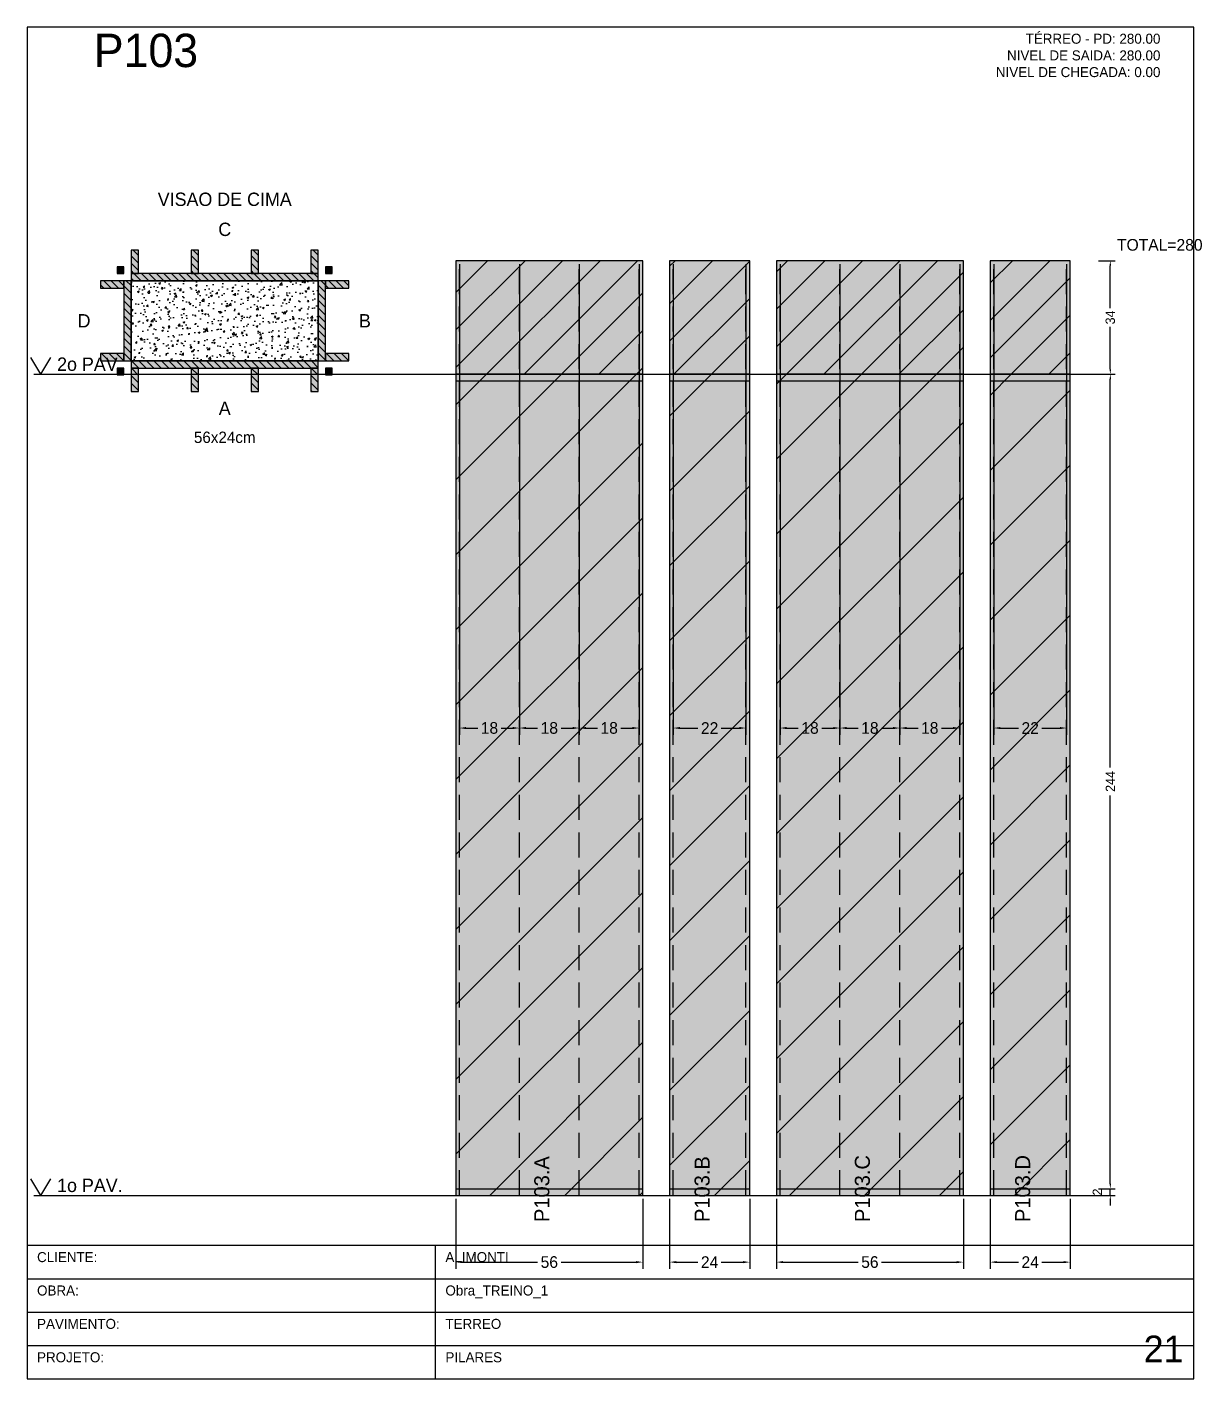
# Model space of a CAD drawing. Header units: metres. Extents: x 0 to 2089, y 0 to 2105.
# Drawn here: x 0 to 351.8, y 1700 to 2105 of the extents above; entities that cross this region are included whole.
import ezdxf
from ezdxf.enums import TextEntityAlignment as Align

# ---------------------------------------------------------------- set-up
doc = ezdxf.new("R2010")
doc.units = ezdxf.units.M
doc.linetypes.add('HIDDEN', pattern=[0.375, 0.25, -0.125])
for name, color, linetype in [('BORDA_CELULA', 9, 'Continuous'), ('CARIMBO', 9, 'Continuous'), ('CHAPA', 1, 'Continuous'), ('CONCRETO', 4, 'Continuous'), ('COTA', 241, 'Continuous'), ('Hachura', 251, 'Continuous'), ('LABEL_ID', 3, 'Continuous'), ('Nivel', 4, 'Continuous'), ('NOMENCLATURA', 1, 'Continuous'), ('Paineis', 200, 'Continuous'), ('SARR_2.2x7', 40, 'Continuous'), ('Texto Secao', 2, 'Continuous'), ('TEXTO_GERAL', 2, 'Continuous')]:
    doc.layers.add(name, color=color, linetype=linetype)
doc.dimstyles.new('FACE_DIM', dxfattribs={"dimtxt": 3.5, "dimasz": 2, "dimexe": 2, "dimexo": 1, "dimgap": 1, "dimtad": 1, "dimdec": 0, "dimrnd": 1, "dimcen": 2.5, "dimclrd": 241, "dimclre": 241, "dimclrt": 241, "dimazin": 3, "dimtfac": 1, "dimtmove": 0, "dimatfit": 3})

# ---------------------------------------------------------------- blocks, each defined once
blk = doc.blocks.new('_CLOSEDFILLED')
at = {"color": 0, "linetype": 'BYBLOCK'}
blk.add_solid([(-1, 0.16), (0, 0), (-1, -0.16)], dxfattribs=at)
blk = doc.blocks.new('*D289')
at = {"color": 241}
for p, q in [((128.4, 1754), (128.4, 1733)), ((184.4, 1754), (184.4, 1733)), ((130.4, 1735), (152.9, 1735)), ((159.9, 1735), (182.4, 1735))]:
    blk.add_line(p, q, dxfattribs=at)
at = {"layer": 'Defpoints'}
for p in [(128.4, 1755), (184.4, 1755), (128.4, 1735)]:
    blk.add_point(p, dxfattribs=at)
at = {"color": 241, "xscale": 2, "yscale": 2, "rotation": 180}
blk.add_blockref('_CLOSEDFILLED', (128.4, 1735), dxfattribs=at)
at = {"color": 241, "xscale": 2, "yscale": 2}
blk.add_blockref('_CLOSEDFILLED', (184.4, 1735), dxfattribs=at)
at = {"color": 241, "insert": (156.4, 1735), "char_height": 3.5, "attachment_point": 5}
blk.add_mtext('56', dxfattribs=at)
blk = doc.blocks.new('*D290')
at = {"color": 241}
for p, q in [((129.5, 2034), (129.5, 1893)), ((147.43, 2034), (147.43, 1893)), ((131.5, 1895), (134.97, 1895)), ((141.97, 1895), (145.43, 1895))]:
    blk.add_line(p, q, dxfattribs=at)
at = {"layer": 'Defpoints'}
for p in [(129.5, 2035), (147.43, 2035), (129.5, 1895)]:
    blk.add_point(p, dxfattribs=at)
at = {"color": 241, "xscale": 2, "yscale": 2, "rotation": 180}
blk.add_blockref('_CLOSEDFILLED', (129.5, 1895), dxfattribs=at)
at = {"color": 241, "xscale": 2, "yscale": 2}
blk.add_blockref('_CLOSEDFILLED', (147.43, 1895), dxfattribs=at)
at = {"color": 241, "insert": (138.47, 1895), "char_height": 3.5, "attachment_point": 5}
blk.add_mtext('18', dxfattribs=at)
blk = doc.blocks.new('*D291')
at = {"color": 241}
for p, q in [((147.43, 2034), (147.43, 1893)), ((165.37, 2034), (165.37, 1893)), ((149.43, 1895), (152.9, 1895)), ((159.9, 1895), (163.37, 1895))]:
    blk.add_line(p, q, dxfattribs=at)
at = {"layer": 'Defpoints'}
for p in [(147.43, 2035), (165.37, 2035), (147.43, 1895)]:
    blk.add_point(p, dxfattribs=at)
at = {"color": 241, "xscale": 2, "yscale": 2, "rotation": 180}
blk.add_blockref('_CLOSEDFILLED', (147.43, 1895), dxfattribs=at)
at = {"color": 241, "xscale": 2, "yscale": 2}
blk.add_blockref('_CLOSEDFILLED', (165.37, 1895), dxfattribs=at)
at = {"color": 241, "insert": (156.4, 1895), "char_height": 3.5, "attachment_point": 5}
blk.add_mtext('18', dxfattribs=at)
blk = doc.blocks.new('*D292')
at = {"color": 241}
for p, q in [((165.37, 2034), (165.37, 1893)), ((183.3, 2034), (183.3, 1893)), ((167.37, 1895), (170.83, 1895)), ((177.83, 1895), (181.3, 1895))]:
    blk.add_line(p, q, dxfattribs=at)
at = {"layer": 'Defpoints'}
for p in [(165.37, 2035), (183.3, 2035), (165.37, 1895)]:
    blk.add_point(p, dxfattribs=at)
at = {"color": 241, "xscale": 2, "yscale": 2, "rotation": 180}
blk.add_blockref('_CLOSEDFILLED', (165.37, 1895), dxfattribs=at)
at = {"color": 241, "xscale": 2, "yscale": 2}
blk.add_blockref('_CLOSEDFILLED', (183.3, 1895), dxfattribs=at)
at = {"color": 241, "insert": (174.33, 1895), "char_height": 3.5, "attachment_point": 5}
blk.add_mtext('18', dxfattribs=at)
blk = doc.blocks.new('*D293')
at = {"color": 241}
for p, q in [((192.4, 1754), (192.4, 1733)), ((216.4, 1754), (216.4, 1733)), ((194.4, 1735), (200.9, 1735)), ((207.9, 1735), (214.4, 1735))]:
    blk.add_line(p, q, dxfattribs=at)
at = {"layer": 'Defpoints'}
for p in [(192.4, 1755), (216.4, 1755), (192.4, 1735)]:
    blk.add_point(p, dxfattribs=at)
at = {"color": 241, "xscale": 2, "yscale": 2, "rotation": 180}
blk.add_blockref('_CLOSEDFILLED', (192.4, 1735), dxfattribs=at)
at = {"color": 241, "xscale": 2, "yscale": 2}
blk.add_blockref('_CLOSEDFILLED', (216.4, 1735), dxfattribs=at)
at = {"color": 241, "insert": (204.4, 1735), "char_height": 3.5, "attachment_point": 5}
blk.add_mtext('24', dxfattribs=at)
blk = doc.blocks.new('*D294')
at = {"color": 241}
for p, q in [((193.5, 2034), (193.5, 1893)), ((215.3, 2034), (215.3, 1893)), ((195.5, 1895), (200.9, 1895)), ((207.9, 1895), (213.3, 1895))]:
    blk.add_line(p, q, dxfattribs=at)
at = {"layer": 'Defpoints'}
for p in [(193.5, 2035), (215.3, 2035), (193.5, 1895)]:
    blk.add_point(p, dxfattribs=at)
at = {"color": 241, "xscale": 2, "yscale": 2, "rotation": 180}
blk.add_blockref('_CLOSEDFILLED', (193.5, 1895), dxfattribs=at)
at = {"color": 241, "xscale": 2, "yscale": 2}
blk.add_blockref('_CLOSEDFILLED', (215.3, 1895), dxfattribs=at)
at = {"color": 241, "insert": (204.4, 1895), "char_height": 3.5, "attachment_point": 5}
blk.add_mtext('22', dxfattribs=at)
blk = doc.blocks.new('*D295')
at = {"color": 241}
for p, q in [((224.4, 1754), (224.4, 1733)), ((280.4, 1754), (280.4, 1733)), ((226.4, 1735), (248.9, 1735)), ((255.9, 1735), (278.4, 1735))]:
    blk.add_line(p, q, dxfattribs=at)
at = {"layer": 'Defpoints'}
for p in [(224.4, 1755), (280.4, 1755), (224.4, 1735)]:
    blk.add_point(p, dxfattribs=at)
at = {"color": 241, "xscale": 2, "yscale": 2, "rotation": 180}
blk.add_blockref('_CLOSEDFILLED', (224.4, 1735), dxfattribs=at)
at = {"color": 241, "xscale": 2, "yscale": 2}
blk.add_blockref('_CLOSEDFILLED', (280.4, 1735), dxfattribs=at)
at = {"color": 241, "insert": (252.4, 1735), "char_height": 3.5, "attachment_point": 5}
blk.add_mtext('56', dxfattribs=at)
blk = doc.blocks.new('*D296')
at = {"color": 241}
for p, q in [((225.5, 2034), (225.5, 1893)), ((243.43, 2034), (243.43, 1893)), ((227.5, 1895), (230.97, 1895)), ((237.97, 1895), (241.43, 1895))]:
    blk.add_line(p, q, dxfattribs=at)
at = {"layer": 'Defpoints'}
for p in [(225.5, 2035), (243.43, 2035), (225.5, 1895)]:
    blk.add_point(p, dxfattribs=at)
at = {"color": 241, "xscale": 2, "yscale": 2, "rotation": 180}
blk.add_blockref('_CLOSEDFILLED', (225.5, 1895), dxfattribs=at)
at = {"color": 241, "xscale": 2, "yscale": 2}
blk.add_blockref('_CLOSEDFILLED', (243.43, 1895), dxfattribs=at)
at = {"color": 241, "insert": (234.47, 1895), "char_height": 3.5, "attachment_point": 5}
blk.add_mtext('18', dxfattribs=at)
blk = doc.blocks.new('*D297')
at = {"color": 241}
for p, q in [((243.43, 2034), (243.43, 1893)), ((261.37, 2034), (261.37, 1893)), ((245.43, 1895), (248.9, 1895)), ((255.9, 1895), (259.37, 1895))]:
    blk.add_line(p, q, dxfattribs=at)
at = {"layer": 'Defpoints'}
for p in [(243.43, 2035), (261.37, 2035), (243.43, 1895)]:
    blk.add_point(p, dxfattribs=at)
at = {"color": 241, "xscale": 2, "yscale": 2, "rotation": 180}
blk.add_blockref('_CLOSEDFILLED', (243.43, 1895), dxfattribs=at)
at = {"color": 241, "xscale": 2, "yscale": 2}
blk.add_blockref('_CLOSEDFILLED', (261.37, 1895), dxfattribs=at)
at = {"color": 241, "insert": (252.4, 1895), "char_height": 3.5, "attachment_point": 5}
blk.add_mtext('18', dxfattribs=at)
blk = doc.blocks.new('*D298')
at = {"color": 241}
for p, q in [((261.37, 2034), (261.37, 1893)), ((279.3, 2034), (279.3, 1893)), ((263.37, 1895), (266.83, 1895)), ((273.83, 1895), (277.3, 1895))]:
    blk.add_line(p, q, dxfattribs=at)
at = {"layer": 'Defpoints'}
for p in [(261.37, 2035), (279.3, 2035), (261.37, 1895)]:
    blk.add_point(p, dxfattribs=at)
at = {"color": 241, "xscale": 2, "yscale": 2, "rotation": 180}
blk.add_blockref('_CLOSEDFILLED', (261.37, 1895), dxfattribs=at)
at = {"color": 241, "xscale": 2, "yscale": 2}
blk.add_blockref('_CLOSEDFILLED', (279.3, 1895), dxfattribs=at)
at = {"color": 241, "insert": (270.33, 1895), "char_height": 3.5, "attachment_point": 5}
blk.add_mtext('18', dxfattribs=at)
blk = doc.blocks.new('*D299')
at = {"color": 241}
for p, q in [((288.4, 1754), (288.4, 1733)), ((312.4, 1754), (312.4, 1733)), ((290.4, 1735), (296.9, 1735)), ((303.9, 1735), (310.4, 1735))]:
    blk.add_line(p, q, dxfattribs=at)
at = {"layer": 'Defpoints'}
for p in [(288.4, 1755), (312.4, 1755), (288.4, 1735)]:
    blk.add_point(p, dxfattribs=at)
at = {"color": 241, "xscale": 2, "yscale": 2, "rotation": 180}
blk.add_blockref('_CLOSEDFILLED', (288.4, 1735), dxfattribs=at)
at = {"color": 241, "xscale": 2, "yscale": 2}
blk.add_blockref('_CLOSEDFILLED', (312.4, 1735), dxfattribs=at)
at = {"color": 241, "insert": (300.4, 1735), "char_height": 3.5, "attachment_point": 5}
blk.add_mtext('24', dxfattribs=at)
blk = doc.blocks.new('*D300')
at = {"color": 241}
for p, q in [((289.5, 2034), (289.5, 1893)), ((311.3, 2034), (311.3, 1893)), ((291.5, 1895), (296.9, 1895)), ((303.9, 1895), (309.3, 1895))]:
    blk.add_line(p, q, dxfattribs=at)
at = {"layer": 'Defpoints'}
for p in [(289.5, 2035), (311.3, 2035), (289.5, 1895)]:
    blk.add_point(p, dxfattribs=at)
at = {"color": 241, "xscale": 2, "yscale": 2, "rotation": 180}
blk.add_blockref('_CLOSEDFILLED', (289.5, 1895), dxfattribs=at)
at = {"color": 241, "xscale": 2, "yscale": 2}
blk.add_blockref('_CLOSEDFILLED', (311.3, 1895), dxfattribs=at)
at = {"color": 241, "insert": (300.4, 1895), "char_height": 3.5, "attachment_point": 5}
blk.add_mtext('22', dxfattribs=at)
blk = doc.blocks.new('*D302')
at = {"color": 241}
for p, q in [((320.9, 2001), (325.9, 2001)), ((324.4, 1883.2), (324.4, 1999.5)), ((324.4, 1758.5), (324.4, 1874.8)), ((320.9, 1757), (325.9, 1757))]:
    blk.add_line(p, q, dxfattribs=at)
at = {"layer": 'Defpoints'}
for p in [(320.4, 2001), (320.4, 1757), (324.4, 1757)]:
    blk.add_point(p, dxfattribs=at)
at = {"color": 241, "xscale": 1.5, "yscale": 1.5}
for p, rotation in [((324.4, 2001), 90), ((324.4, 1757), 270)]:
    blk.add_blockref('_CLOSEDFILLED', p, dxfattribs=dict(at, rotation=rotation))
at = {"color": 241, "insert": (324.4, 1879), "char_height": 2.8, "attachment_point": 5, "rotation": 90}
blk.add_mtext('244', dxfattribs=at)
blk = doc.blocks.new('*D303')
at = {"color": 241}
for p, q in [((320.9, 2035), (325.9, 2035)), ((324.4, 2020.8), (324.4, 2033.5)), ((324.4, 2002.5), (324.4, 2015.2)), ((320.9, 2001), (325.9, 2001))]:
    blk.add_line(p, q, dxfattribs=at)
at = {"layer": 'Defpoints'}
for p in [(320.4, 2035), (320.4, 2001), (324.4, 2001)]:
    blk.add_point(p, dxfattribs=at)
at = {"color": 241, "xscale": 1.5, "yscale": 1.5}
for p, rotation in [((324.4, 2035), 90), ((324.4, 2001), 270)]:
    blk.add_blockref('_CLOSEDFILLED', p, dxfattribs=dict(at, rotation=rotation))
at = {"color": 241, "insert": (324.4, 2018), "char_height": 2.8, "attachment_point": 5, "rotation": 90}
blk.add_mtext('34', dxfattribs=at)

msp = doc.modelspace()

# ---------------------------------------------------------------- hatches: boundary and pattern name
at = {"layer": 'CHAPA'}
for points in [[(27, 2031.2), (29, 2031.2), (29, 2033.2), (27, 2033.2)], [(89.4, 2031.2), (91.4, 2031.2), (91.4, 2033.2), (89.4, 2033.2)], [(27, 2000.8), (29, 2000.8), (29, 2002.8), (27, 2002.8)], [(89.4, 2000.8), (91.4, 2000.8), (91.4, 2002.8), (89.4, 2002.8)]]:
    msp.add_hatch(color=1, dxfattribs=at).paths.add_polyline_path(points)
at = {"layer": 'COTA'}
h = msp.add_hatch(dxfattribs=at)
h.set_pattern_fill('AR-CONC', color=256, scale=0.03)
h.paths.add_polyline_path([(31.2, 2005), (87.2, 2005), (87.2, 2029), (31.2, 2029)])
at = {"layer": 'Hachura'}
for points in [[(128.4, 2001), (184.4, 2001), (184.4, 2035), (128.4, 2035)], [(192.4, 2001), (216.4, 2001), (216.4, 2035), (192.4, 2035)], [(224.4, 2001), (280.4, 2001), (280.4, 2035), (224.4, 2035)], [(288.4, 2001), (312.4, 2001), (312.4, 2035), (288.4, 2035)], [(128.4, 1755), (184.4, 1755), (184.4, 2001), (128.4, 2001)], [(192.4, 1755), (216.4, 1755), (216.4, 2001), (192.4, 2001)], [(224.4, 1755), (280.4, 1755), (280.4, 2001), (224.4, 2001)], [(288.4, 1755), (312.4, 1755), (312.4, 2001), (288.4, 2001)]]:
    msp.add_hatch(color=256, dxfattribs=at).paths.add_polyline_path(points)
h = msp.add_hatch(dxfattribs=at)
h.set_pattern_fill('ANSI31', color=256, scale=2.5)
h.paths.add_polyline_path([(128.4, 2001), (184.4, 2001), (184.4, 2035), (128.4, 2035)])
h = msp.add_hatch(dxfattribs=at)
h.set_pattern_fill('ANSI31', color=256, scale=2.5)
h.paths.add_polyline_path([(192.4, 2001), (216.4, 2001), (216.4, 2035), (192.4, 2035)])
h = msp.add_hatch(dxfattribs=at)
h.set_pattern_fill('ANSI31', color=256, scale=2.5)
h.paths.add_polyline_path([(224.4, 2001), (280.4, 2001), (280.4, 2035), (224.4, 2035)])
h = msp.add_hatch(dxfattribs=at)
h.set_pattern_fill('ANSI31', color=256, scale=2.5)
h.paths.add_polyline_path([(288.4, 2001), (312.4, 2001), (312.4, 2035), (288.4, 2035)])
h = msp.add_hatch(dxfattribs=at)
h.set_pattern_fill('ANSI31', color=256, scale=5)
h.paths.add_polyline_path([(128.4, 1755), (184.4, 1755), (184.4, 2001), (128.4, 2001)])
h = msp.add_hatch(dxfattribs=at)
h.set_pattern_fill('ANSI31', color=256, scale=5)
h.paths.add_polyline_path([(192.4, 1755), (216.4, 1755), (216.4, 2001), (192.4, 2001)])
h = msp.add_hatch(dxfattribs=at)
h.set_pattern_fill('ANSI31', color=256, scale=5)
h.paths.add_polyline_path([(224.4, 1755), (280.4, 1755), (280.4, 2001), (224.4, 2001)])
h = msp.add_hatch(dxfattribs=at)
h.set_pattern_fill('ANSI31', color=256, scale=5)
h.paths.add_polyline_path([(288.4, 1755), (312.4, 1755), (312.4, 2001), (288.4, 2001)])
at = {"layer": 'Paineis'}
for points in [[(31.2, 2029), (87.2, 2029), (87.2, 2031.2), (31.2, 2031.2)], [(29, 2005), (31.2, 2005), (31.2, 2029), (29, 2029)], [(87.2, 2005), (89.4, 2005), (89.4, 2029), (87.2, 2029)], [(31.2, 2002.8), (87.2, 2002.8), (87.2, 2005), (31.2, 2005)]]:
    msp.add_hatch(color=256, dxfattribs=at).paths.add_polyline_path(points)
h = msp.add_hatch(dxfattribs=at)
h.set_pattern_fill('ANSI31', color=256, scale=0.5, angle=270)
h.paths.add_polyline_path([(31.2, 2029), (87.2, 2029), (87.2, 2031.2), (31.2, 2031.2)])
h = msp.add_hatch(dxfattribs=at)
h.set_pattern_fill('ANSI31', color=256, scale=0.5, angle=270)
h.paths.add_polyline_path([(29, 2005), (31.2, 2005), (31.2, 2029), (29, 2029)])
h = msp.add_hatch(dxfattribs=at)
h.set_pattern_fill('ANSI31', color=256, scale=0.5, angle=270)
h.paths.add_polyline_path([(87.2, 2005), (89.4, 2005), (89.4, 2029), (87.2, 2029)])
h = msp.add_hatch(dxfattribs=at)
h.set_pattern_fill('ANSI31', color=256, scale=0.5, angle=270)
h.paths.add_polyline_path([(31.2, 2002.8), (87.2, 2002.8), (87.2, 2005), (31.2, 2005)])
at = {"layer": 'SARR_2.2x7'}
for points in [[(31.2, 2031.2), (33.4, 2031.2), (33.4, 2038.2), (31.2, 2038.2)], [(49.13, 2031.2), (51.33, 2031.2), (51.33, 2038.2), (49.13, 2038.2)], [(67.07, 2031.2), (69.27, 2031.2), (69.27, 2038.2), (67.07, 2038.2)], [(85, 2031.2), (87.2, 2031.2), (87.2, 2038.2), (85, 2038.2)], [(22, 2026.8), (29, 2026.8), (29, 2029), (22, 2029)], [(89.4, 2026.8), (96.4, 2026.8), (96.4, 2029), (89.4, 2029)], [(22, 2005), (29, 2005), (29, 2007.2), (22, 2007.2)], [(89.4, 2005), (96.4, 2005), (96.4, 2007.2), (89.4, 2007.2)], [(31.2, 1995.8), (33.4, 1995.8), (33.4, 2002.8), (31.2, 2002.8)], [(49.13, 1995.8), (51.33, 1995.8), (51.33, 2002.8), (49.13, 2002.8)], [(67.07, 1995.8), (69.27, 1995.8), (69.27, 2002.8), (67.07, 2002.8)], [(85, 1995.8), (87.2, 1995.8), (87.2, 2002.8), (85, 2002.8)]]:
    msp.add_hatch(color=256, dxfattribs=at).paths.add_polyline_path(points)
h = msp.add_hatch(dxfattribs=at)
h.set_pattern_fill('ANSI31', color=256, scale=0.5, angle=270)
h.paths.add_polyline_path([(31.2, 2031.2), (33.4, 2031.2), (33.4, 2038.2), (31.2, 2038.2)])
h = msp.add_hatch(dxfattribs=at)
h.set_pattern_fill('ANSI31', color=256, scale=0.5, angle=270)
h.paths.add_polyline_path([(49.13, 2031.2), (51.33, 2031.2), (51.33, 2038.2), (49.13, 2038.2)])
h = msp.add_hatch(dxfattribs=at)
h.set_pattern_fill('ANSI31', color=256, scale=0.5, angle=270)
h.paths.add_polyline_path([(67.07, 2031.2), (69.27, 2031.2), (69.27, 2038.2), (67.07, 2038.2)])
h = msp.add_hatch(dxfattribs=at)
h.set_pattern_fill('ANSI31', color=256, scale=0.5, angle=270)
h.paths.add_polyline_path([(85, 2031.2), (87.2, 2031.2), (87.2, 2038.2), (85, 2038.2)])
h = msp.add_hatch(dxfattribs=at)
h.set_pattern_fill('ANSI31', color=256, scale=0.5, angle=270)
h.paths.add_polyline_path([(22, 2026.8), (29, 2026.8), (29, 2029), (22, 2029)])
h = msp.add_hatch(dxfattribs=at)
h.set_pattern_fill('ANSI31', color=256, scale=0.5, angle=270)
h.paths.add_polyline_path([(89.4, 2026.8), (96.4, 2026.8), (96.4, 2029), (89.4, 2029)])
h = msp.add_hatch(dxfattribs=at)
h.set_pattern_fill('ANSI31', color=256, scale=0.5, angle=270)
h.paths.add_polyline_path([(22, 2005), (29, 2005), (29, 2007.2), (22, 2007.2)])
h = msp.add_hatch(dxfattribs=at)
h.set_pattern_fill('ANSI31', color=256, scale=0.5, angle=270)
h.paths.add_polyline_path([(89.4, 2005), (96.4, 2005), (96.4, 2007.2), (89.4, 2007.2)])
h = msp.add_hatch(dxfattribs=at)
h.set_pattern_fill('ANSI31', color=256, scale=0.5, angle=270)
h.paths.add_polyline_path([(31.2, 1995.8), (33.4, 1995.8), (33.4, 2002.8), (31.2, 2002.8)])
h = msp.add_hatch(dxfattribs=at)
h.set_pattern_fill('ANSI31', color=256, scale=0.5, angle=270)
h.paths.add_polyline_path([(49.13, 1995.8), (51.33, 1995.8), (51.33, 2002.8), (49.13, 2002.8)])
h = msp.add_hatch(dxfattribs=at)
h.set_pattern_fill('ANSI31', color=256, scale=0.5, angle=270)
h.paths.add_polyline_path([(67.07, 1995.8), (69.27, 1995.8), (69.27, 2002.8), (67.07, 2002.8)])
h = msp.add_hatch(dxfattribs=at)
h.set_pattern_fill('ANSI31', color=256, scale=0.5, angle=270)
h.paths.add_polyline_path([(85, 1995.8), (87.2, 1995.8), (87.2, 2002.8), (85, 2002.8)])

# ---------------------------------------------------------------- linework, layer by layer
at = {"layer": 'BORDA_CELULA', "color": 9}
msp.add_lwpolyline([(0, 1700), (349.4, 1700), (349.4, 2105), (0, 2105)], close=True, dxfattribs=at)
at = {"layer": 'CARIMBO', "color": 40}
for p, q in [((122.29, 1700), (122.29, 1740)), ((0, 1730), (349.4, 1730)), ((0, 1720), (349.4, 1720)), ((0, 1710), (349.4, 1710))]:
    msp.add_line(p, q, dxfattribs=at)
msp.add_lwpolyline([(0, 1700), (349.4, 1700), (349.4, 1740), (0, 1740)], close=True, dxfattribs=at)
at = {"layer": 'CHAPA', "color": 1}
for points in [[(27, 2031.2), (29, 2031.2), (29, 2033.2), (27, 2033.2)], [(89.4, 2031.2), (91.4, 2031.2), (91.4, 2033.2), (89.4, 2033.2)], [(27, 2000.8), (29, 2000.8), (29, 2002.8), (27, 2002.8)], [(89.4, 2000.8), (91.4, 2000.8), (91.4, 2002.8), (89.4, 2002.8)]]:
    msp.add_lwpolyline(points, close=True, dxfattribs=at)
at = {"layer": 'CONCRETO', "color": 4}
msp.add_lwpolyline([(31.2, 2005), (87.2, 2005), (87.2, 2029), (31.2, 2029)], close=True, dxfattribs=at)
at = {"layer": 'Nivel', "color": 4}
for p, q in [((1, 2006), (4, 2001)), ((7, 2006), (4, 2001)), ((2, 2001), (325.4, 2001)), ((1, 1760), (4, 1755)), ((7, 1760), (4, 1755)), ((2, 1755), (325.4, 1755))]:
    msp.add_line(p, q, dxfattribs=at)
at = {"layer": 'Paineis'}
for p, q in [((128.4, 1999), (184.4, 1999)), ((192.4, 1999), (216.4, 1999)), ((224.4, 1999), (280.4, 1999)), ((288.4, 1999), (312.4, 1999)), ((128.4, 1757), (184.4, 1757)), ((192.4, 1757), (216.4, 1757)), ((224.4, 1757), (280.4, 1757)), ((288.4, 1757), (312.4, 1757))]:
    msp.add_line(p, q, dxfattribs=at)
for points in [[(128.4, 2001), (184.4, 2001), (184.4, 2035), (128.4, 2035)], [(192.4, 2001), (216.4, 2001), (216.4, 2035), (192.4, 2035)], [(224.4, 2001), (280.4, 2001), (280.4, 2035), (224.4, 2035)], [(288.4, 2001), (312.4, 2001), (312.4, 2035), (288.4, 2035)], [(31.2, 2029), (87.2, 2029), (87.2, 2031.2), (31.2, 2031.2)], [(29, 2005), (31.2, 2005), (31.2, 2029), (29, 2029)], [(87.2, 2005), (89.4, 2005), (89.4, 2029), (87.2, 2029)], [(31.2, 2002.8), (87.2, 2002.8), (87.2, 2005), (31.2, 2005)], [(128.4, 1755), (184.4, 1755), (184.4, 2001), (128.4, 2001)], [(192.4, 1755), (216.4, 1755), (216.4, 2001), (192.4, 2001)], [(224.4, 1755), (280.4, 1755), (280.4, 2001), (224.4, 2001)], [(288.4, 1755), (312.4, 1755), (312.4, 2001), (288.4, 2001)]]:
    msp.add_lwpolyline(points, close=True, dxfattribs=at)
at = {"layer": 'SARR_2.2x7', "linetype": 'HIDDEN', "ltscale": 30}
for p, q in [((129.5, 1755), (129.5, 2035)), ((147.43, 1755), (147.43, 2035)), ((165.37, 1755), (165.37, 2035)), ((183.3, 1755), (183.3, 2035)), ((193.5, 1755), (193.5, 2035)), ((215.3, 1755), (215.3, 2035)), ((225.5, 1755), (225.5, 2035)), ((243.43, 1755), (243.43, 2035)), ((261.37, 1755), (261.37, 2035)), ((279.3, 1755), (279.3, 2035)), ((289.5, 1755), (289.5, 2035)), ((311.3, 1755), (311.3, 2035))]:
    msp.add_line(p, q, dxfattribs=at)
at = {"layer": 'SARR_2.2x7'}
for points in [[(31.2, 2031.2), (33.4, 2031.2), (33.4, 2038.2), (31.2, 2038.2)], [(49.13, 2031.2), (51.33, 2031.2), (51.33, 2038.2), (49.13, 2038.2)], [(67.07, 2031.2), (69.27, 2031.2), (69.27, 2038.2), (67.07, 2038.2)], [(85, 2031.2), (87.2, 2031.2), (87.2, 2038.2), (85, 2038.2)], [(22, 2026.8), (29, 2026.8), (29, 2029), (22, 2029)], [(89.4, 2026.8), (96.4, 2026.8), (96.4, 2029), (89.4, 2029)], [(22, 2005), (29, 2005), (29, 2007.2), (22, 2007.2)], [(89.4, 2005), (96.4, 2005), (96.4, 2007.2), (89.4, 2007.2)], [(31.2, 1995.8), (33.4, 1995.8), (33.4, 2002.8), (31.2, 2002.8)], [(49.13, 1995.8), (51.33, 1995.8), (51.33, 2002.8), (49.13, 2002.8)], [(67.07, 1995.8), (69.27, 1995.8), (69.27, 2002.8), (67.07, 2002.8)], [(85, 1995.8), (87.2, 1995.8), (87.2, 2002.8), (85, 2002.8)]]:
    msp.add_lwpolyline(points, close=True, dxfattribs=at)

# ---------------------------------------------------------------- texts
at = {"layer": 'CARIMBO', "color": 9}
for s, p in [('CLIENTE:', (3, 1735)), ('OBRA:', (3, 1725)), ('PAVIMENTO:', (3, 1715)), ('PROJETO:', (3, 1705))]:
    msp.add_text(s, height=3, dxfattribs=at).set_placement(p)
at = {"layer": 'COTA', "color": 241}
msp.add_text('TOTAL=280', height=3.5, dxfattribs=at).set_placement((326.4, 2038))
at = {"layer": 'Cota Secao (2x)', "color": 4}
msp.add_text('56x24cm', height=3.4, dxfattribs=at).set_placement((59.2, 1983.8), align=Align.TOP_CENTER)
at = {"layer": 'LABEL_ID', "color": 3}
msp.add_text('21', height=8, dxfattribs=at).set_placement((334.4, 1705))
at = {"layer": 'Nivel', "color": 4}
for s, p in [('2o PAV.', (9, 2002)), ('1o PAV.', (9, 1756))]:
    msp.add_text(s, height=4, dxfattribs=at).set_placement(p)
at = {"layer": 'NOMENCLATURA', "color": 1}
msp.add_text('P103', height=10, dxfattribs=at).set_placement((20, 2093))
at = {"layer": 'Texto Secao', "color": 2}
for s, p in [('VISAO DE CIMA', (59.2, 2050.2)), ('C', (59.2, 2041.2))]:
    msp.add_text(s, height=4, dxfattribs=at).set_placement(p, align=Align.BOTTOM_CENTER)
msp.add_text('D', height=4, dxfattribs=at).set_placement((19, 2017), align=Align.MIDDLE_RIGHT)
msp.add_text('B', height=4, dxfattribs=at).set_placement((99.4, 2017), align=Align.MIDDLE_LEFT)
msp.add_text('A', height=4, dxfattribs=at).set_placement((59.2, 1992.8), align=Align.TOP_CENTER)
for s, p in [('P103.A', (156.4, 1747)), ('P103.B', (204.4, 1747)), ('P103.C', (252.4, 1747)), ('P103.D', (300.4, 1747))]:
    msp.add_text(s, height=4.5, rotation=90, dxfattribs=at).set_placement(p)
at = {"layer": 'TEXTO_GERAL', "color": 2}
for s, p in [('TÉRREO - PD: 280.00', (339.4, 2100)), ('NIVEL DE SAIDA: 280.00', (339.4, 2095)), ('NIVEL DE CHEGADA: 0.00', (339.4, 2090))]:
    msp.add_text(s, height=3, dxfattribs=at).set_placement(p, align=Align.RIGHT)
for s, p in [('ALIMONTI', (125.29, 1735)), ('Obra_TREINO_1', (125.29, 1725)), ('TERREO', (125.29, 1715)), ('PILARES', (125.29, 1705))]:
    msp.add_text(s, height=3, dxfattribs=at).set_placement(p)

# ---------------------------------------------------------------- dimensions: what is measured, and where the dimension line sits
for base, p1, p2, picture, middle in [((129.5, 1895), (129.5, 2035), (147.43, 2035), '*D290', (138.47, 1895)), ((147.43, 1895), (147.43, 2035), (165.37, 2035), '*D291', (156.4, 1895)), ((165.37, 1895), (165.37, 2035), (183.3, 2035), '*D292', (174.33, 1895)), ((193.5, 1895), (193.5, 2035), (215.3, 2035), '*D294', (204.4, 1895)), ((225.5, 1895), (225.5, 2035), (243.43, 2035), '*D296', (234.47, 1895)), ((243.43, 1895), (243.43, 2035), (261.37, 2035), '*D297', (252.4, 1895)), ((261.37, 1895), (261.37, 2035), (279.3, 2035), '*D298', (270.33, 1895)), ((289.5, 1895), (289.5, 2035), (311.3, 2035), '*D300', (300.4, 1895)), ((128.4, 1735), (128.4, 1755), (184.4, 1755), '*D289', (156.4, 1735)), ((192.4, 1735), (192.4, 1755), (216.4, 1755), '*D293', (204.4, 1735)), ((224.4, 1735), (224.4, 1755), (280.4, 1755), '*D295', (252.4, 1735)), ((288.4, 1735), (288.4, 1755), (312.4, 1755), '*D299', (300.4, 1735))]:
    dim = msp.add_linear_dim(base=base, p1=p1, p2=p2, dimstyle='FACE_DIM')
    dim.commit()
    dim.dimension.update_dxf_attribs({"geometry": picture, "text_midpoint": middle})
for base, p1, p2, picture, middle in [((324.4, 2001), (320.4, 2001), (320.4, 2035), '*D303', (324.4, 2018)), ((324.4, 1757), (320.4, 1757), (320.4, 2001), '*D302', (324.4, 1879))]:
    dim = msp.add_linear_dim(base=base, p1=p1, p2=p2, angle=90, dimstyle='FACE_DIM', override={"dimtxt": 2.8, "dimasz": 1.5, "dimexe": 1.5, "dimexo": 0.5})
    dim.commit()
    dim.dimension.update_dxf_attribs({"geometry": picture, "text_midpoint": middle})
msp.add_linear_dim(base=(324.4, 1755), p1=(320.4, 1755), p2=(320.4, 1757), angle=90, dimstyle='FACE_DIM', override={"dimtxt": 2.8, "dimasz": 1.5, "dimexe": 1.5, "dimexo": 0.5}).render()

doc.saveas('drawing.dxf')
